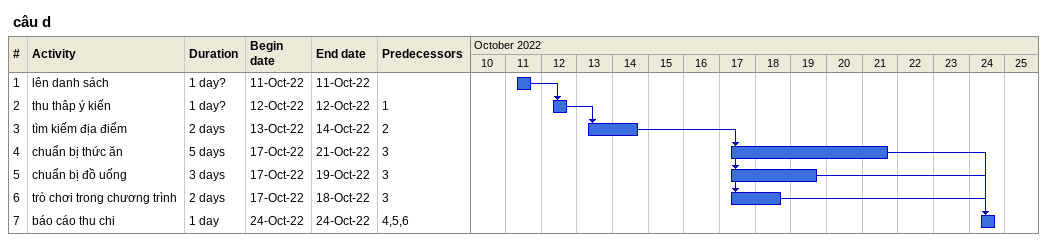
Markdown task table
câu d

| ID | Task | Duration | Start | Finish | Predecessors |
|---|---|---|---|---|---|
| 1 | lên danh sách | 1d? | 2022-10-11 | 2022-10-11 |  |
| 2 | thu thâp ý kiến | 1d? | 2022-10-12 | 2022-10-12 | 1 |
| 3 | tìm kiếm địa điểm | 2d | 2022-10-13 | 2022-10-14 | 2 |
| 4 | chuẩn bị thức ăn | 5d | 2022-10-17 | 2022-10-21 | 3 |
| 5 | chuẩn bị đồ uống | 3d | 2022-10-17 | 2022-10-19 | 3 |
| 6 | trò chơi trong chương trình | 2d | 2022-10-17 | 2022-10-18 | 3 |
| 7 | báo cáo thu chi | 1d | 2022-10-24 | 2022-10-24 | 4, 5, 6 |
